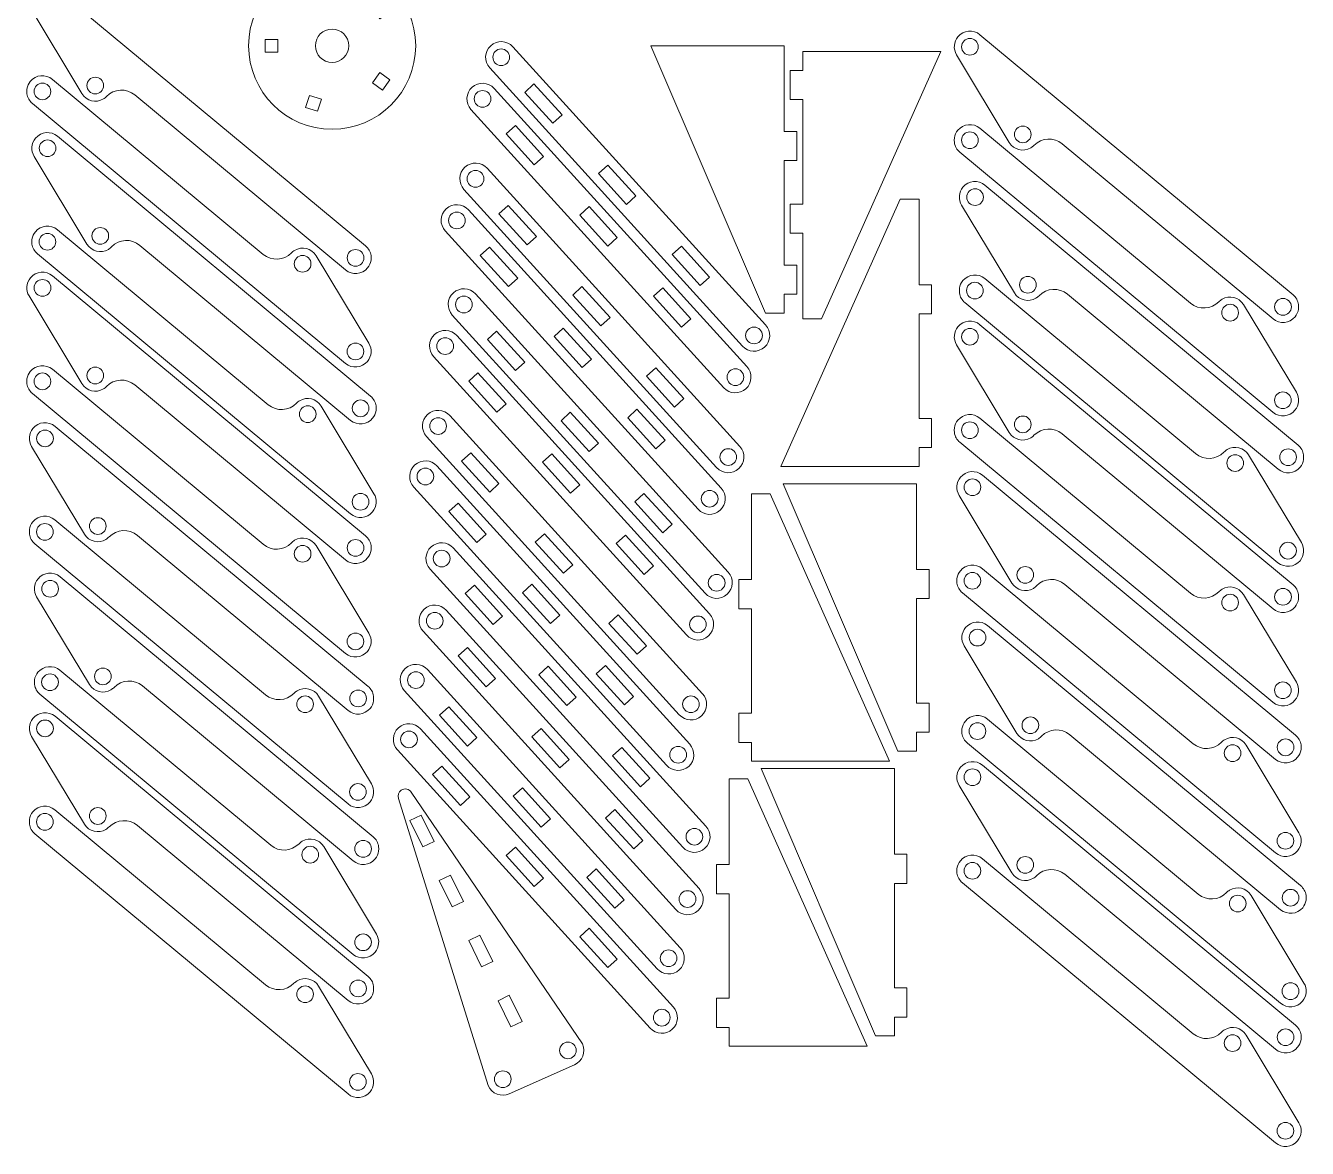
# Model space of a CAD drawing. Header units: millimetres. Extents: x 5 to 325, y 424 to 695.
# Drawn here: x 165.2 to 318.6, y 423.8 to 558.1 of the extents above; entities that cross this region are included whole.
import ezdxf

# ---------------------------------------------------------------- set-up
doc = ezdxf.new("R2010")
doc.units = ezdxf.units.MM
doc.header["$MEASUREMENT"] = 0
doc.layers.get('0').update_dxf_attribs({"lineweight": 0})

# ---------------------------------------------------------------- blocks, each defined once
blk = doc.blocks.new('Block_223')
at = {"color": 18, "lineweight": 9, "true_color": 0x000000}
for centre in [(167.18, 561.47), (173.5, 550.98), (204.65, 530.35)]:
    blk.add_circle(centre, 1, dxfattribs=at)
blk.add_open_spline([(178.23, 549.85), (178.23, 549.85), (203.46, 528.9), (203.46, 528.9), (204.25, 528.24), (205.43, 528.35), (206.1, 529.15), (206.31, 529.41), (206.46, 529.73), (206.51, 530.06), (206.51, 530.06), (206.52, 530.34), (206.52, 530.34), (206.52, 530.34), (206.51, 530.62), (206.51, 530.62), (206.44, 531.08), (206.21, 531.49), (205.85, 531.79), (205.85, 531.79), (168.38, 562.91), (168.38, 562.91), (167.58, 563.58), (166.4, 563.47), (165.74, 562.67), (165.23, 562.06), (165.16, 561.19), (165.57, 560.51), (165.57, 560.51), (171.89, 550.01), (171.89, 550.01), (172.43, 549.13), (173.58, 548.84), (174.47, 549.38), (174.6, 549.46), (174.73, 549.56), (174.84, 549.67), (175.75, 550.61), (177.23, 550.69), (178.23, 549.85)], degree=3, knots=[0, 0, 0, 0, 1, 1, 1, 2, 2, 2, 3, 3, 3, 4, 4, 4, 5, 5, 5, 6, 6, 6, 7, 7, 7, 8, 8, 8, 9, 9, 9, 10, 10, 10, 11, 11, 11, 12, 12, 12, 13, 13, 13, 13], dxfattribs=at)
blk = doc.blocks.new('Block_224')
at = {"color": 18, "lineweight": 9, "true_color": 0x000000}
for centre in [(167.17, 550.28), (198.32, 529.64), (204.64, 519.15)]:
    blk.add_circle(centre, 1, dxfattribs=at)
blk.add_open_spline([(193.59, 530.77), (193.59, 530.77), (168.36, 551.72), (168.36, 551.72), (167.57, 552.38), (166.39, 552.28), (165.72, 551.48), (165.51, 551.22), (165.36, 550.9), (165.31, 550.56), (165.31, 550.56), (165.3, 550.28), (165.3, 550.28), (165.3, 550.28), (165.31, 550), (165.31, 550), (165.38, 549.55), (165.61, 549.13), (165.97, 548.84), (165.97, 548.84), (203.44, 517.71), (203.44, 517.71), (204.24, 517.05), (205.42, 517.16), (206.08, 517.96), (206.59, 518.57), (206.66, 519.44), (206.25, 520.12), (206.25, 520.12), (199.93, 530.61), (199.93, 530.61), (199.39, 531.5), (198.24, 531.78), (197.35, 531.25), (197.22, 531.17), (197.09, 531.07), (196.98, 530.95), (196.07, 530.02), (194.59, 529.94), (193.59, 530.77)], degree=3, knots=[0, 0, 0, 0, 1, 1, 1, 2, 2, 2, 3, 3, 3, 4, 4, 4, 5, 5, 5, 6, 6, 6, 7, 7, 7, 8, 8, 8, 9, 9, 9, 10, 10, 10, 11, 11, 11, 12, 12, 12, 13, 13, 13, 13], dxfattribs=at)
blk = doc.blocks.new('Block_225')
at = {"color": 18, "lineweight": 9, "true_color": 0x000000}
for centre in [(167.79, 543.47), (174.1, 532.98), (205.26, 512.34)]:
    blk.add_circle(centre, 1, dxfattribs=at)
blk.add_open_spline([(178.84, 531.85), (178.84, 531.85), (204.06, 510.9), (204.06, 510.9), (204.86, 510.24), (206.04, 510.35), (206.7, 511.15), (206.92, 511.41), (207.06, 511.72), (207.11, 512.06), (207.11, 512.06), (207.12, 512.34), (207.12, 512.34), (207.12, 512.34), (207.11, 512.62), (207.11, 512.62), (207.05, 513.08), (206.81, 513.49), (206.46, 513.79), (206.46, 513.79), (168.98, 544.91), (168.98, 544.91), (168.19, 545.57), (167.01, 545.47), (166.34, 544.67), (165.83, 544.06), (165.77, 543.19), (166.18, 542.5), (166.18, 542.5), (172.5, 532.01), (172.5, 532.01), (173.03, 531.13), (174.19, 530.84), (175.07, 531.37), (175.21, 531.46), (175.34, 531.56), (175.45, 531.67), (176.36, 532.61), (177.83, 532.69), (178.84, 531.85)], degree=3, knots=[0, 0, 0, 0, 1, 1, 1, 2, 2, 2, 3, 3, 3, 4, 4, 4, 5, 5, 5, 6, 6, 6, 7, 7, 7, 8, 8, 8, 9, 9, 9, 10, 10, 10, 11, 11, 11, 12, 12, 12, 13, 13, 13, 13], dxfattribs=at)
blk = doc.blocks.new('Block_226')
at = {"color": 18, "lineweight": 9, "true_color": 0x000000}
for centre in [(167.77, 532.28), (198.93, 511.64), (205.25, 501.15)]:
    blk.add_circle(centre, 1, dxfattribs=at)
blk.add_open_spline([(194.19, 512.77), (194.19, 512.77), (168.97, 533.72), (168.97, 533.72), (168.17, 534.38), (166.99, 534.27), (166.33, 533.48), (166.11, 533.22), (165.97, 532.9), (165.92, 532.56), (165.92, 532.56), (165.91, 532.28), (165.91, 532.28), (165.91, 532.28), (165.92, 532), (165.92, 532), (165.99, 531.55), (166.22, 531.13), (166.58, 530.84), (166.58, 530.84), (204.05, 499.71), (204.05, 499.71), (204.85, 499.05), (206.03, 499.16), (206.69, 499.95), (207.2, 500.57), (207.26, 501.44), (206.85, 502.12), (206.85, 502.12), (200.53, 512.61), (200.53, 512.61), (200, 513.5), (198.85, 513.78), (197.96, 513.25), (197.82, 513.17), (197.7, 513.07), (197.58, 512.95), (196.67, 512.01), (195.2, 511.94), (194.19, 512.77)], degree=3, knots=[0, 0, 0, 0, 1, 1, 1, 2, 2, 2, 3, 3, 3, 4, 4, 4, 5, 5, 5, 6, 6, 6, 7, 7, 7, 8, 8, 8, 9, 9, 9, 10, 10, 10, 11, 11, 11, 12, 12, 12, 13, 13, 13, 13], dxfattribs=at)
blk = doc.blocks.new('Block_227')
at = {"color": 18, "lineweight": 9, "true_color": 0x000000}
for centre in [(167.18, 526.76), (173.5, 516.27), (204.65, 495.63)]:
    blk.add_circle(centre, 1, dxfattribs=at)
blk.add_open_spline([(178.23, 515.14), (178.23, 515.14), (203.46, 494.19), (203.46, 494.19), (204.25, 493.53), (205.43, 493.64), (206.1, 494.43), (206.31, 494.69), (206.46, 495.01), (206.51, 495.35), (206.51, 495.35), (206.52, 495.63), (206.52, 495.63), (206.52, 495.63), (206.51, 495.91), (206.51, 495.91), (206.44, 496.36), (206.21, 496.78), (205.85, 497.07), (205.85, 497.07), (168.38, 528.2), (168.38, 528.2), (167.58, 528.86), (166.4, 528.75), (165.74, 527.96), (165.23, 527.34), (165.16, 526.47), (165.57, 525.79), (165.57, 525.79), (171.89, 515.3), (171.89, 515.3), (172.43, 514.41), (173.58, 514.13), (174.47, 514.66), (174.6, 514.74), (174.73, 514.84), (174.84, 514.96), (175.75, 515.9), (177.23, 515.97), (178.23, 515.14)], degree=3, knots=[0, 0, 0, 0, 1, 1, 1, 2, 2, 2, 3, 3, 3, 4, 4, 4, 5, 5, 5, 6, 6, 6, 7, 7, 7, 8, 8, 8, 9, 9, 9, 10, 10, 10, 11, 11, 11, 12, 12, 12, 13, 13, 13, 13], dxfattribs=at)
blk = doc.blocks.new('Block_228')
at = {"color": 18, "lineweight": 9, "true_color": 0x000000}
for centre in [(167.17, 515.57), (198.32, 494.93), (204.64, 484.44)]:
    blk.add_circle(centre, 1, dxfattribs=at)
blk.add_open_spline([(193.59, 496.06), (193.59, 496.06), (168.36, 517.01), (168.36, 517.01), (167.57, 517.67), (166.39, 517.56), (165.72, 516.76), (165.51, 516.5), (165.36, 516.19), (165.31, 515.85), (165.31, 515.85), (165.3, 515.57), (165.3, 515.57), (165.3, 515.57), (165.31, 515.29), (165.31, 515.29), (165.38, 514.83), (165.61, 514.42), (165.97, 514.12), (165.97, 514.12), (203.44, 483), (203.44, 483), (204.24, 482.34), (205.42, 482.44), (206.08, 483.24), (206.59, 483.85), (206.66, 484.72), (206.25, 485.41), (206.25, 485.41), (199.93, 495.9), (199.93, 495.9), (199.39, 496.78), (198.24, 497.07), (197.35, 496.54), (197.22, 496.45), (197.09, 496.35), (196.98, 496.24), (196.07, 495.3), (194.59, 495.22), (193.59, 496.06)], degree=3, knots=[0, 0, 0, 0, 1, 1, 1, 2, 2, 2, 3, 3, 3, 4, 4, 4, 5, 5, 5, 6, 6, 6, 7, 7, 7, 8, 8, 8, 9, 9, 9, 10, 10, 10, 11, 11, 11, 12, 12, 12, 13, 13, 13, 13], dxfattribs=at)
blk = doc.blocks.new('Block_229')
at = {"color": 18, "lineweight": 9, "true_color": 0x000000}
for centre in [(167.48, 508.74), (173.8, 498.25), (204.96, 477.61)]:
    blk.add_circle(centre, 1, dxfattribs=at)
blk.add_open_spline([(178.54, 497.12), (178.54, 497.12), (203.76, 476.17), (203.76, 476.17), (204.55, 475.51), (205.74, 475.62), (206.4, 476.42), (206.62, 476.68), (206.76, 476.99), (206.81, 477.33), (206.81, 477.33), (206.82, 477.61), (206.82, 477.61), (206.82, 477.61), (206.81, 477.89), (206.81, 477.89), (206.74, 478.35), (206.51, 478.76), (206.15, 479.06), (206.15, 479.06), (168.68, 510.18), (168.68, 510.18), (167.88, 510.85), (166.7, 510.74), (166.04, 509.94), (165.53, 509.33), (165.47, 508.46), (165.88, 507.77), (165.88, 507.77), (172.2, 497.28), (172.2, 497.28), (172.73, 496.4), (173.88, 496.11), (174.77, 496.64), (174.91, 496.73), (175.03, 496.83), (175.15, 496.94), (176.06, 497.88), (177.53, 497.96), (178.54, 497.12)], degree=3, knots=[0, 0, 0, 0, 1, 1, 1, 2, 2, 2, 3, 3, 3, 4, 4, 4, 5, 5, 5, 6, 6, 6, 7, 7, 7, 8, 8, 8, 9, 9, 9, 10, 10, 10, 11, 11, 11, 12, 12, 12, 13, 13, 13, 13], dxfattribs=at)
blk = doc.blocks.new('Block_230')
at = {"color": 18, "lineweight": 9, "true_color": 0x000000}
for centre in [(167.47, 497.55), (198.62, 476.91), (204.94, 466.42)]:
    blk.add_circle(centre, 1, dxfattribs=at)
blk.add_open_spline([(193.89, 478.04), (193.89, 478.04), (168.67, 498.99), (168.67, 498.99), (167.87, 499.65), (166.69, 499.54), (166.03, 498.75), (165.81, 498.49), (165.67, 498.17), (165.62, 497.83), (165.62, 497.83), (165.61, 497.55), (165.61, 497.55), (165.61, 497.55), (165.62, 497.27), (165.62, 497.27), (165.68, 496.82), (165.92, 496.4), (166.27, 496.11), (166.27, 496.11), (203.75, 464.98), (203.75, 464.98), (204.54, 464.32), (205.72, 464.43), (206.39, 465.22), (206.9, 465.84), (206.96, 466.71), (206.55, 467.39), (206.55, 467.39), (200.23, 477.88), (200.23, 477.88), (199.7, 478.77), (198.54, 479.05), (197.66, 478.52), (197.52, 478.44), (197.39, 478.34), (197.28, 478.22), (196.37, 477.29), (194.89, 477.21), (193.89, 478.04)], degree=3, knots=[0, 0, 0, 0, 1, 1, 1, 2, 2, 2, 3, 3, 3, 4, 4, 4, 5, 5, 5, 6, 6, 6, 7, 7, 7, 8, 8, 8, 9, 9, 9, 10, 10, 10, 11, 11, 11, 12, 12, 12, 13, 13, 13, 13], dxfattribs=at)
blk = doc.blocks.new('Block_231')
at = {"color": 18, "lineweight": 9, "true_color": 0x000000}
for centre in [(168.09, 490.74), (174.41, 480.25), (205.56, 459.61)]:
    blk.add_circle(centre, 1, dxfattribs=at)
blk.add_open_spline([(179.14, 479.12), (179.14, 479.12), (204.36, 458.17), (204.36, 458.17), (205.16, 457.51), (206.34, 457.62), (207.01, 458.41), (207.22, 458.68), (207.37, 458.99), (207.42, 459.33), (207.42, 459.33), (207.43, 459.61), (207.43, 459.61), (207.43, 459.61), (207.42, 459.89), (207.42, 459.89), (207.35, 460.35), (207.12, 460.76), (206.76, 461.05), (206.76, 461.05), (169.29, 492.18), (169.29, 492.18), (168.49, 492.84), (167.31, 492.73), (166.65, 491.94), (166.14, 491.32), (166.07, 490.46), (166.48, 489.77), (166.48, 489.77), (172.8, 479.28), (172.8, 479.28), (173.34, 478.39), (174.49, 478.11), (175.38, 478.64), (175.51, 478.73), (175.64, 478.83), (175.75, 478.94), (176.66, 479.88), (178.14, 479.96), (179.14, 479.12)], degree=3, knots=[0, 0, 0, 0, 1, 1, 1, 2, 2, 2, 3, 3, 3, 4, 4, 4, 5, 5, 5, 6, 6, 6, 7, 7, 7, 8, 8, 8, 9, 9, 9, 10, 10, 10, 11, 11, 11, 12, 12, 12, 13, 13, 13, 13], dxfattribs=at)
blk = doc.blocks.new('Block_232')
at = {"color": 18, "lineweight": 9, "true_color": 0x000000}
for centre in [(168.08, 479.55), (199.23, 458.91), (205.55, 448.42)]:
    blk.add_circle(centre, 1, dxfattribs=at)
blk.add_open_spline([(194.5, 460.04), (194.5, 460.04), (169.27, 480.99), (169.27, 480.99), (168.48, 481.65), (167.3, 481.54), (166.63, 480.75), (166.42, 480.48), (166.27, 480.17), (166.22, 479.83), (166.22, 479.83), (166.21, 479.55), (166.21, 479.55), (166.21, 479.55), (166.22, 479.27), (166.22, 479.27), (166.29, 478.82), (166.52, 478.4), (166.88, 478.11), (166.88, 478.11), (204.35, 446.98), (204.35, 446.98), (205.15, 446.32), (206.33, 446.43), (206.99, 447.22), (207.5, 447.84), (207.57, 448.7), (207.16, 449.39), (207.16, 449.39), (200.84, 459.88), (200.84, 459.88), (200.3, 460.77), (199.15, 461.05), (198.26, 460.52), (198.13, 460.43), (198, 460.33), (197.89, 460.22), (196.98, 459.28), (195.5, 459.21), (194.5, 460.04)], degree=3, knots=[0, 0, 0, 0, 1, 1, 1, 2, 2, 2, 3, 3, 3, 4, 4, 4, 5, 5, 5, 6, 6, 6, 7, 7, 7, 8, 8, 8, 9, 9, 9, 10, 10, 10, 11, 11, 11, 12, 12, 12, 13, 13, 13, 13], dxfattribs=at)
blk = doc.blocks.new('Block_233')
at = {"color": 18, "lineweight": 9, "true_color": 0x000000}
for centre in [(167.48, 474.03), (173.8, 463.54), (204.96, 442.9)]:
    blk.add_circle(centre, 1, dxfattribs=at)
blk.add_open_spline([(178.54, 462.41), (178.54, 462.41), (203.76, 441.46), (203.76, 441.46), (204.55, 440.8), (205.74, 440.91), (206.4, 441.7), (206.62, 441.96), (206.76, 442.28), (206.81, 442.62), (206.81, 442.62), (206.82, 442.9), (206.82, 442.9), (206.82, 442.9), (206.81, 443.18), (206.81, 443.18), (206.74, 443.63), (206.51, 444.05), (206.15, 444.34), (206.15, 444.34), (168.68, 475.47), (168.68, 475.47), (167.88, 476.13), (166.7, 476.02), (166.04, 475.23), (165.53, 474.61), (165.47, 473.74), (165.88, 473.06), (165.88, 473.06), (172.2, 462.57), (172.2, 462.57), (172.73, 461.68), (173.88, 461.4), (174.77, 461.93), (174.91, 462.01), (175.03, 462.11), (175.15, 462.23), (176.06, 463.16), (177.53, 463.24), (178.54, 462.41)], degree=3, knots=[0, 0, 0, 0, 1, 1, 1, 2, 2, 2, 3, 3, 3, 4, 4, 4, 5, 5, 5, 6, 6, 6, 7, 7, 7, 8, 8, 8, 9, 9, 9, 10, 10, 10, 11, 11, 11, 12, 12, 12, 13, 13, 13, 13], dxfattribs=at)
blk = doc.blocks.new('Block_234')
at = {"color": 18, "lineweight": 9, "true_color": 0x000000}
for centre in [(167.47, 462.84), (198.62, 442.2), (204.94, 431.71)]:
    blk.add_circle(centre, 1, dxfattribs=at)
blk.add_open_spline([(193.89, 443.33), (193.89, 443.33), (168.67, 464.28), (168.67, 464.28), (167.87, 464.94), (166.69, 464.83), (166.03, 464.03), (165.81, 463.77), (165.67, 463.46), (165.62, 463.12), (165.62, 463.12), (165.61, 462.84), (165.61, 462.84), (165.61, 462.84), (165.62, 462.56), (165.62, 462.56), (165.68, 462.1), (165.92, 461.69), (166.27, 461.39), (166.27, 461.39), (203.75, 430.27), (203.75, 430.27), (204.54, 429.6), (205.72, 429.71), (206.39, 430.51), (206.9, 431.12), (206.96, 431.99), (206.55, 432.68), (206.55, 432.68), (200.23, 443.17), (200.23, 443.17), (199.7, 444.05), (198.54, 444.34), (197.66, 443.81), (197.52, 443.72), (197.39, 443.62), (197.28, 443.51), (196.37, 442.57), (194.89, 442.49), (193.89, 443.33)], degree=3, knots=[0, 0, 0, 0, 1, 1, 1, 2, 2, 2, 3, 3, 3, 4, 4, 4, 5, 5, 5, 6, 6, 6, 7, 7, 7, 8, 8, 8, 9, 9, 9, 10, 10, 10, 11, 11, 11, 12, 12, 12, 13, 13, 13, 13], dxfattribs=at)
blk = doc.blocks.new('Block_238')
at = {"color": 18, "lineweight": 9, "true_color": 0x000000}
for points in [[(215.8, 476.62), (214.69, 475.61), (218.05, 471.91), (219.16, 472.92)], [(224.62, 466.91), (223.51, 465.9), (226.87, 462.2), (227.98, 463.21)], [(235.69, 452.49), (236.8, 453.5), (233.44, 457.2), (232.33, 456.19)]]:
    blk.add_lwpolyline(points, close=True, dxfattribs=at)
for centre in [(211.88, 479.81), (242.13, 446.51)]:
    blk.add_circle(centre, 1, dxfattribs=at)
blk.add_open_spline([(213.26, 481.07), (213.26, 481.07), (243.52, 447.77), (243.52, 447.77), (244.22, 447), (244.16, 445.81), (243.4, 445.12), (242.63, 444.42), (241.44, 444.48), (240.75, 445.24), (240.75, 445.24), (210.49, 478.55), (210.49, 478.55), (209.79, 479.32), (209.85, 480.5), (210.61, 481.2), (211.38, 481.9), (212.57, 481.84), (213.26, 481.07)], degree=3, knots=[0, 0, 0, 0, 1, 1, 1, 2, 2, 2, 3, 3, 3, 4, 4, 4, 5, 5, 5, 6, 6, 6, 6], dxfattribs=at)
blk = doc.blocks.new('Block_239')
at = {"color": 18, "lineweight": 9, "true_color": 0x000000}
for points in [[(214.97, 469.52), (213.86, 468.51), (217.22, 464.81), (218.33, 465.82)], [(223.79, 459.81), (222.68, 458.8), (226.04, 455.1), (227.15, 456.11)], [(234.87, 445.39), (235.98, 446.4), (232.61, 450.1), (231.5, 449.09)]]:
    blk.add_lwpolyline(points, close=True, dxfattribs=at)
for centre in [(211.05, 472.71), (241.31, 439.4)]:
    blk.add_circle(centre, 1, dxfattribs=at)
blk.add_open_spline([(212.44, 473.97), (212.44, 473.97), (242.7, 440.66), (242.7, 440.66), (243.39, 439.9), (243.34, 438.71), (242.57, 438.01), (241.8, 437.32), (240.62, 437.38), (239.92, 438.14), (239.92, 438.14), (209.66, 471.45), (209.66, 471.45), (208.97, 472.22), (209.02, 473.4), (209.79, 474.1), (210.56, 474.79), (211.74, 474.74), (212.44, 473.97)], degree=3, knots=[0, 0, 0, 0, 1, 1, 1, 2, 2, 2, 3, 3, 3, 4, 4, 4, 5, 5, 5, 6, 6, 6, 6], dxfattribs=at)
blk = doc.blocks.new('Block_240')
at = {"color": 18, "lineweight": 9, "true_color": 0x000000}
for points in [[(211.16, 462.99), (212.51, 463.65), (214.05, 460.5), (212.7, 459.84)], [(216.22, 452.66), (214.68, 455.8), (216.03, 456.46), (217.57, 453.32)], [(218.2, 448.62), (219.55, 449.27), (221.08, 446.13), (219.74, 445.47)], [(223.25, 438.29), (221.72, 441.43), (223.06, 442.09), (224.6, 438.95)]]:
    blk.add_lwpolyline(points, close=True, dxfattribs=at)
for centre in [(230.08, 435.48), (222.28, 432.03)]:
    blk.add_circle(centre, 1, dxfattribs=at)
blk.add_open_spline([(220.54, 431.26), (220.96, 430.3), (222.09, 429.86), (223.05, 430.29), (223.05, 430.29), (230.85, 433.75), (230.85, 433.75), (231.81, 434.17), (232.24, 435.29), (231.82, 436.25), (231.82, 436.25), (211.33, 466.39), (211.33, 466.39), (211.06, 466.79), (210.52, 466.89), (210.12, 466.62), (209.8, 466.4), (209.66, 466), (209.78, 465.63), (209.78, 465.63), (220.54, 431.26), (220.54, 431.26)], degree=3, knots=[0, 0, 0, 0, 1, 1, 1, 2, 2, 2, 3, 3, 3, 4, 4, 4, 5, 5, 5, 6, 6, 6, 7, 7, 7, 7], dxfattribs=at)
blk = doc.blocks.new('Block_303')
at = {"color": 18, "lineweight": 9, "true_color": 0x000000}
for points in [[(218.88, 491.17), (217.77, 490.16), (221.13, 486.46), (222.24, 487.47)], [(227.7, 481.46), (226.59, 480.45), (229.95, 476.75), (231.06, 477.76)], [(238.77, 467.04), (239.88, 468.05), (236.52, 471.75), (235.41, 470.74)]]:
    blk.add_lwpolyline(points, close=True, dxfattribs=at)
for centre in [(214.96, 494.36), (245.21, 461.06)]:
    blk.add_circle(centre, 1, dxfattribs=at)
blk.add_open_spline([(216.34, 495.62), (216.34, 495.62), (246.6, 462.32), (246.6, 462.32), (247.3, 461.55), (247.24, 460.36), (246.48, 459.67), (245.71, 458.97), (244.52, 459.03), (243.83, 459.79), (243.83, 459.79), (213.57, 493.1), (213.57, 493.1), (212.87, 493.87), (212.93, 495.05), (213.69, 495.75), (214.46, 496.45), (215.65, 496.39), (216.34, 495.62)], degree=3, knots=[0, 0, 0, 0, 1, 1, 1, 2, 2, 2, 3, 3, 3, 4, 4, 4, 5, 5, 5, 6, 6, 6, 6], dxfattribs=at)
blk = doc.blocks.new('Block_304')
at = {"color": 18, "lineweight": 9, "true_color": 0x000000}
for points in [[(218.05, 483.71), (216.94, 482.71), (220.3, 479.01), (221.41, 480.01)], [(226.87, 474.01), (225.76, 473), (229.12, 469.3), (230.23, 470.3)], [(237.95, 459.59), (239.06, 460.59), (235.69, 464.3), (234.58, 463.29)]]:
    blk.add_lwpolyline(points, close=True, dxfattribs=at)
for centre in [(214.13, 486.91), (244.39, 453.6)]:
    blk.add_circle(centre, 1, dxfattribs=at)
blk.add_open_spline([(215.52, 488.17), (215.52, 488.17), (245.78, 454.86), (245.78, 454.86), (246.47, 454.09), (246.42, 452.91), (245.65, 452.21), (244.88, 451.52), (243.7, 451.57), (243, 452.34), (243, 452.34), (212.74, 485.65), (212.74, 485.65), (212.05, 486.41), (212.1, 487.6), (212.87, 488.3), (213.64, 488.99), (214.82, 488.93), (215.52, 488.17)], degree=3, knots=[0, 0, 0, 0, 1, 1, 1, 2, 2, 2, 3, 3, 3, 4, 4, 4, 5, 5, 5, 6, 6, 6, 6], dxfattribs=at)
blk = doc.blocks.new('Block_306')
at = {"color": 18, "lineweight": 9, "true_color": 0x000000}
for points in [[(218.46, 507.03), (217.35, 506.02), (220.71, 502.32), (221.82, 503.33)], [(227.28, 497.32), (226.17, 496.31), (229.54, 492.61), (230.65, 493.62)], [(238.36, 482.9), (239.47, 483.91), (236.1, 487.61), (234.99, 486.6)]]:
    blk.add_lwpolyline(points, close=True, dxfattribs=at)
for centre in [(214.54, 510.22), (244.8, 476.91)]:
    blk.add_circle(centre, 1, dxfattribs=at)
blk.add_open_spline([(215.93, 511.48), (215.93, 511.48), (246.19, 478.18), (246.19, 478.18), (246.88, 477.41), (246.83, 476.22), (246.06, 475.53), (245.29, 474.83), (244.11, 474.89), (243.41, 475.65), (243.41, 475.65), (213.15, 508.96), (213.15, 508.96), (212.46, 509.73), (212.51, 510.91), (213.28, 511.61), (214.05, 512.31), (215.23, 512.25), (215.93, 511.48)], degree=3, knots=[0, 0, 0, 0, 1, 1, 1, 2, 2, 2, 3, 3, 3, 4, 4, 4, 5, 5, 5, 6, 6, 6, 6], dxfattribs=at)
blk = doc.blocks.new('Block_307')
at = {"color": 18, "lineweight": 9, "true_color": 0x000000}
for points in [[(216.93, 500.98), (215.82, 499.98), (219.18, 496.28), (220.29, 497.28)], [(225.75, 491.28), (224.64, 490.27), (228, 486.57), (229.11, 487.57)], [(236.83, 476.86), (237.94, 477.86), (234.57, 481.57), (233.46, 480.56)]]:
    blk.add_lwpolyline(points, close=True, dxfattribs=at)
for centre in [(213.01, 504.18), (243.27, 470.87)]:
    blk.add_circle(centre, 1, dxfattribs=at)
blk.add_open_spline([(214.4, 505.44), (214.4, 505.44), (244.66, 472.13), (244.66, 472.13), (245.35, 471.36), (245.3, 470.18), (244.53, 469.48), (243.76, 468.79), (242.58, 468.84), (241.88, 469.61), (241.88, 469.61), (211.62, 502.92), (211.62, 502.92), (210.93, 503.68), (210.98, 504.87), (211.75, 505.57), (212.52, 506.26), (213.7, 506.2), (214.4, 505.44)], degree=3, knots=[0, 0, 0, 0, 1, 1, 1, 2, 2, 2, 3, 3, 3, 4, 4, 4, 5, 5, 5, 6, 6, 6, 6], dxfattribs=at)
blk = doc.blocks.new('Block_308')
at = {"color": 18, "lineweight": 9, "true_color": 0x000000}
for points in [[(221.54, 521.58), (220.43, 520.57), (223.79, 516.87), (224.9, 517.88)], [(230.36, 511.87), (229.25, 510.86), (232.62, 507.16), (233.73, 508.17)], [(241.44, 497.45), (242.55, 498.46), (239.18, 502.16), (238.07, 501.15)]]:
    blk.add_lwpolyline(points, close=True, dxfattribs=at)
for centre in [(217.62, 524.77), (247.88, 491.46)]:
    blk.add_circle(centre, 1, dxfattribs=at)
blk.add_open_spline([(219.01, 526.03), (219.01, 526.03), (249.27, 492.73), (249.27, 492.73), (249.96, 491.96), (249.91, 490.77), (249.14, 490.08), (248.37, 489.38), (247.19, 489.44), (246.49, 490.2), (246.49, 490.2), (216.23, 523.51), (216.23, 523.51), (215.54, 524.28), (215.59, 525.46), (216.36, 526.16), (217.13, 526.86), (218.31, 526.8), (219.01, 526.03)], degree=3, knots=[0, 0, 0, 0, 1, 1, 1, 2, 2, 2, 3, 3, 3, 4, 4, 4, 5, 5, 5, 6, 6, 6, 6], dxfattribs=at)
blk = doc.blocks.new('Block_309')
at = {"color": 18, "lineweight": 9, "true_color": 0x000000}
for points in [[(219.31, 516.59), (218.2, 515.58), (221.56, 511.88), (222.67, 512.89)], [(228.13, 506.88), (227.02, 505.88), (230.38, 502.17), (231.49, 503.18)], [(239.2, 492.46), (240.31, 493.47), (236.95, 497.17), (235.84, 496.17)]]:
    blk.add_lwpolyline(points, close=True, dxfattribs=at)
for centre in [(215.38, 519.79), (245.64, 486.48)]:
    blk.add_circle(centre, 1, dxfattribs=at)
blk.add_open_spline([(216.77, 521.05), (216.77, 521.05), (247.03, 487.74), (247.03, 487.74), (247.73, 486.97), (247.67, 485.79), (246.9, 485.09), (246.14, 484.39), (244.95, 484.45), (244.26, 485.22), (244.26, 485.22), (214, 518.53), (214, 518.53), (213.3, 519.29), (213.36, 520.48), (214.12, 521.17), (214.89, 521.87), (216.08, 521.81), (216.77, 521.05)], degree=3, knots=[0, 0, 0, 0, 1, 1, 1, 2, 2, 2, 3, 3, 3, 4, 4, 4, 5, 5, 5, 6, 6, 6, 6], dxfattribs=at)
blk = doc.blocks.new('Block_310')
at = {"color": 18, "lineweight": 9, "true_color": 0x000000}
for points in [[(222.93, 536.62), (221.82, 535.61), (225.19, 531.91), (226.3, 532.92)], [(231.76, 526.91), (230.65, 525.9), (234.01, 522.2), (235.12, 523.21)], [(242.83, 512.49), (243.94, 513.5), (240.58, 517.2), (239.47, 516.19)]]:
    blk.add_lwpolyline(points, close=True, dxfattribs=at)
for centre in [(219.01, 539.81), (249.27, 506.51)]:
    blk.add_circle(centre, 1, dxfattribs=at)
blk.add_open_spline([(220.4, 541.07), (220.4, 541.07), (250.66, 507.77), (250.66, 507.77), (251.36, 507), (251.3, 505.82), (250.53, 505.12), (249.77, 504.42), (248.58, 504.48), (247.88, 505.25), (247.88, 505.25), (217.63, 538.55), (217.63, 538.55), (216.93, 539.32), (216.99, 540.51), (217.75, 541.2), (218.52, 541.9), (219.7, 541.84), (220.4, 541.07)], degree=3, knots=[0, 0, 0, 0, 1, 1, 1, 2, 2, 2, 3, 3, 3, 4, 4, 4, 5, 5, 5, 6, 6, 6, 6], dxfattribs=at)
blk = doc.blocks.new('Block_311')
at = {"color": 18, "lineweight": 9, "true_color": 0x000000}
for points in [[(220.7, 531.64), (219.59, 530.63), (222.95, 526.93), (224.06, 527.93)], [(229.52, 521.93), (228.41, 520.92), (231.77, 517.22), (232.88, 518.22)], [(240.59, 507.51), (241.7, 508.52), (238.34, 512.22), (237.23, 511.21)]]:
    blk.add_lwpolyline(points, close=True, dxfattribs=at)
for centre in [(216.78, 534.83), (247.04, 501.52)]:
    blk.add_circle(centre, 1, dxfattribs=at)
blk.add_open_spline([(218.16, 536.09), (218.16, 536.09), (248.42, 502.78), (248.42, 502.78), (249.12, 502.01), (249.06, 500.83), (248.3, 500.13), (247.53, 499.44), (246.34, 499.49), (245.65, 500.26), (245.65, 500.26), (215.39, 533.57), (215.39, 533.57), (214.69, 534.33), (214.75, 535.52), (215.52, 536.22), (216.28, 536.91), (217.47, 536.86), (218.16, 536.09)], degree=3, knots=[0, 0, 0, 0, 1, 1, 1, 2, 2, 2, 3, 3, 3, 4, 4, 4, 5, 5, 5, 6, 6, 6, 6], dxfattribs=at)
blk = doc.blocks.new('Block_312')
at = {"color": 18, "lineweight": 9, "true_color": 0x000000}
for points in [[(226.01, 551.17), (224.9, 550.16), (228.27, 546.46), (229.38, 547.47)], [(234.84, 541.46), (233.73, 540.45), (237.09, 536.75), (238.2, 537.76)], [(245.91, 527.04), (247.02, 528.05), (243.66, 531.75), (242.55, 530.74)]]:
    blk.add_lwpolyline(points, close=True, dxfattribs=at)
for centre in [(222.09, 554.36), (252.35, 521.06)]:
    blk.add_circle(centre, 1, dxfattribs=at)
blk.add_open_spline([(223.48, 555.63), (223.48, 555.63), (253.74, 522.32), (253.74, 522.32), (254.44, 521.55), (254.38, 520.37), (253.61, 519.67), (252.85, 518.97), (251.66, 519.03), (250.96, 519.8), (250.96, 519.8), (220.71, 553.1), (220.71, 553.1), (220.01, 553.87), (220.07, 555.06), (220.83, 555.75), (221.6, 556.45), (222.78, 556.39), (223.48, 555.63)], degree=3, knots=[0, 0, 0, 0, 1, 1, 1, 2, 2, 2, 3, 3, 3, 4, 4, 4, 5, 5, 5, 6, 6, 6, 6], dxfattribs=at)
blk = doc.blocks.new('Block_313')
at = {"color": 18, "lineweight": 9, "true_color": 0x000000}
for points in [[(223.78, 546.19), (222.67, 545.18), (226.03, 541.48), (227.14, 542.48)], [(232.6, 536.48), (231.49, 535.47), (234.85, 531.77), (235.96, 532.78)], [(243.67, 522.06), (244.78, 523.07), (241.42, 526.77), (240.31, 525.76)]]:
    blk.add_lwpolyline(points, close=True, dxfattribs=at)
for centre in [(219.86, 549.38), (250.12, 516.07)]:
    blk.add_circle(centre, 1, dxfattribs=at)
blk.add_open_spline([(221.24, 550.64), (221.24, 550.64), (251.5, 517.33), (251.5, 517.33), (252.2, 516.57), (252.14, 515.38), (251.38, 514.68), (250.61, 513.99), (249.42, 514.04), (248.73, 514.81), (248.73, 514.81), (218.47, 548.12), (218.47, 548.12), (217.77, 548.88), (217.83, 550.07), (218.6, 550.77), (219.36, 551.46), (220.55, 551.41), (221.24, 550.64)], degree=3, knots=[0, 0, 0, 0, 1, 1, 1, 2, 2, 2, 3, 3, 3, 4, 4, 4, 5, 5, 5, 6, 6, 6, 6], dxfattribs=at)
blk = doc.blocks.new('Block_323')
at = {"color": 18, "lineweight": 9, "true_color": 0x000000}
for centre in [(278.2, 555.62), (284.52, 545.13), (315.67, 524.49)]:
    blk.add_circle(centre, 1, dxfattribs=at)
blk.add_open_spline([(289.25, 544), (289.25, 544), (314.48, 523.05), (314.48, 523.05), (315.27, 522.39), (316.45, 522.5), (317.12, 523.3), (317.33, 523.56), (317.48, 523.87), (317.53, 524.21), (317.53, 524.21), (317.54, 524.49), (317.54, 524.49), (317.54, 524.49), (317.53, 524.77), (317.53, 524.77), (317.46, 525.23), (317.23, 525.64), (316.87, 525.94), (316.87, 525.94), (279.4, 557.06), (279.4, 557.06), (278.6, 557.73), (277.42, 557.62), (276.76, 556.82), (276.25, 556.21), (276.18, 555.34), (276.59, 554.65), (276.59, 554.65), (282.91, 544.16), (282.91, 544.16), (283.45, 543.28), (284.6, 542.99), (285.49, 543.53), (285.62, 543.61), (285.75, 543.71), (285.86, 543.82), (286.77, 544.76), (288.25, 544.84), (289.25, 544)], degree=3, knots=[0, 0, 0, 0, 1, 1, 1, 2, 2, 2, 3, 3, 3, 4, 4, 4, 5, 5, 5, 6, 6, 6, 7, 7, 7, 8, 8, 8, 9, 9, 9, 10, 10, 10, 11, 11, 11, 12, 12, 12, 13, 13, 13, 13], dxfattribs=at)
blk = doc.blocks.new('Block_324')
at = {"color": 18, "lineweight": 9, "true_color": 0x000000}
for centre in [(278.19, 544.43), (309.34, 523.79), (315.66, 513.3)]:
    blk.add_circle(centre, 1, dxfattribs=at)
blk.add_open_spline([(304.61, 524.92), (304.61, 524.92), (279.38, 545.87), (279.38, 545.87), (278.59, 546.53), (277.41, 546.42), (276.74, 545.63), (276.53, 545.37), (276.38, 545.05), (276.33, 544.71), (276.33, 544.71), (276.32, 544.43), (276.32, 544.43), (276.32, 544.43), (276.33, 544.15), (276.33, 544.15), (276.4, 543.7), (276.63, 543.28), (276.99, 542.99), (276.99, 542.99), (314.46, 511.86), (314.46, 511.86), (315.26, 511.2), (316.44, 511.31), (317.1, 512.1), (317.61, 512.72), (317.68, 513.59), (317.27, 514.27), (317.27, 514.27), (310.95, 524.76), (310.95, 524.76), (310.41, 525.65), (309.26, 525.93), (308.37, 525.4), (308.24, 525.32), (308.11, 525.22), (308, 525.1), (307.09, 524.17), (305.61, 524.09), (304.61, 524.92)], degree=3, knots=[0, 0, 0, 0, 1, 1, 1, 2, 2, 2, 3, 3, 3, 4, 4, 4, 5, 5, 5, 6, 6, 6, 7, 7, 7, 8, 8, 8, 9, 9, 9, 10, 10, 10, 11, 11, 11, 12, 12, 12, 13, 13, 13, 13], dxfattribs=at)
blk = doc.blocks.new('Block_325')
at = {"color": 18, "lineweight": 9, "true_color": 0x000000}
for centre in [(278.81, 537.62), (285.13, 527.13), (316.28, 506.49)]:
    blk.add_circle(centre, 1, dxfattribs=at)
blk.add_open_spline([(289.86, 526), (289.86, 526), (315.08, 505.05), (315.08, 505.05), (315.88, 504.39), (317.06, 504.5), (317.72, 505.29), (317.94, 505.56), (318.08, 505.87), (318.13, 506.21), (318.13, 506.21), (318.14, 506.49), (318.14, 506.49), (318.14, 506.49), (318.13, 506.77), (318.13, 506.77), (318.07, 507.23), (317.83, 507.64), (317.48, 507.93), (317.48, 507.93), (280, 539.06), (280, 539.06), (279.21, 539.72), (278.03, 539.61), (277.36, 538.82), (276.85, 538.2), (276.79, 537.34), (277.2, 536.65), (277.2, 536.65), (283.52, 526.16), (283.52, 526.16), (284.05, 525.27), (285.21, 524.99), (286.09, 525.52), (286.23, 525.61), (286.36, 525.71), (286.47, 525.82), (287.38, 526.76), (288.86, 526.84), (289.86, 526)], degree=3, knots=[0, 0, 0, 0, 1, 1, 1, 2, 2, 2, 3, 3, 3, 4, 4, 4, 5, 5, 5, 6, 6, 6, 7, 7, 7, 8, 8, 8, 9, 9, 9, 10, 10, 10, 11, 11, 11, 12, 12, 12, 13, 13, 13, 13], dxfattribs=at)
blk = doc.blocks.new('Block_326')
at = {"color": 18, "lineweight": 9, "true_color": 0x000000}
for centre in [(278.79, 526.43), (309.95, 505.79), (316.27, 495.3)]:
    blk.add_circle(centre, 1, dxfattribs=at)
blk.add_open_spline([(305.21, 506.92), (305.21, 506.92), (279.99, 527.87), (279.99, 527.87), (279.19, 528.53), (278.01, 528.42), (277.35, 527.63), (277.13, 527.36), (276.99, 527.05), (276.94, 526.71), (276.94, 526.71), (276.93, 526.43), (276.93, 526.43), (276.93, 526.43), (276.94, 526.15), (276.94, 526.15), (277.01, 525.7), (277.24, 525.28), (277.6, 524.99), (277.6, 524.99), (315.07, 493.86), (315.07, 493.86), (315.87, 493.2), (317.05, 493.31), (317.71, 494.1), (318.22, 494.72), (318.28, 495.59), (317.87, 496.27), (317.87, 496.27), (311.55, 506.76), (311.55, 506.76), (311.02, 507.65), (309.87, 507.93), (308.98, 507.4), (308.84, 507.31), (308.72, 507.21), (308.6, 507.1), (307.69, 506.16), (306.22, 506.09), (305.21, 506.92)], degree=3, knots=[0, 0, 0, 0, 1, 1, 1, 2, 2, 2, 3, 3, 3, 4, 4, 4, 5, 5, 5, 6, 6, 6, 7, 7, 7, 8, 8, 8, 9, 9, 9, 10, 10, 10, 11, 11, 11, 12, 12, 12, 13, 13, 13, 13], dxfattribs=at)
blk = doc.blocks.new('Block_327')
at = {"color": 18, "lineweight": 9, "true_color": 0x000000}
for centre in [(278.2, 520.91), (284.52, 510.42), (315.67, 489.78)]:
    blk.add_circle(centre, 1, dxfattribs=at)
blk.add_open_spline([(289.25, 509.29), (289.25, 509.29), (314.48, 488.34), (314.48, 488.34), (315.27, 487.68), (316.45, 487.79), (317.12, 488.58), (317.33, 488.84), (317.48, 489.16), (317.53, 489.5), (317.53, 489.5), (317.54, 489.78), (317.54, 489.78), (317.54, 489.78), (317.53, 490.06), (317.53, 490.06), (317.46, 490.51), (317.23, 490.93), (316.87, 491.22), (316.87, 491.22), (279.4, 522.35), (279.4, 522.35), (278.6, 523.01), (277.42, 522.9), (276.76, 522.11), (276.25, 521.49), (276.18, 520.62), (276.59, 519.94), (276.59, 519.94), (282.91, 509.45), (282.91, 509.45), (283.45, 508.56), (284.6, 508.28), (285.49, 508.81), (285.62, 508.89), (285.75, 508.99), (285.86, 509.11), (286.77, 510.04), (288.25, 510.12), (289.25, 509.29)], degree=3, knots=[0, 0, 0, 0, 1, 1, 1, 2, 2, 2, 3, 3, 3, 4, 4, 4, 5, 5, 5, 6, 6, 6, 7, 7, 7, 8, 8, 8, 9, 9, 9, 10, 10, 10, 11, 11, 11, 12, 12, 12, 13, 13, 13, 13], dxfattribs=at)
blk = doc.blocks.new('Block_328')
at = {"color": 18, "lineweight": 9, "true_color": 0x000000}
for centre in [(278.19, 509.72), (309.34, 489.08), (315.66, 478.59)]:
    blk.add_circle(centre, 1, dxfattribs=at)
blk.add_open_spline([(304.61, 490.21), (304.61, 490.21), (279.38, 511.16), (279.38, 511.16), (278.59, 511.82), (277.41, 511.71), (276.74, 510.91), (276.53, 510.65), (276.38, 510.34), (276.33, 510), (276.33, 510), (276.32, 509.72), (276.32, 509.72), (276.32, 509.72), (276.33, 509.44), (276.33, 509.44), (276.4, 508.98), (276.63, 508.57), (276.99, 508.27), (276.99, 508.27), (314.46, 477.15), (314.46, 477.15), (315.26, 476.48), (316.44, 476.59), (317.1, 477.39), (317.61, 478), (317.68, 478.87), (317.27, 479.56), (317.27, 479.56), (310.95, 490.05), (310.95, 490.05), (310.41, 490.93), (309.26, 491.22), (308.37, 490.69), (308.24, 490.6), (308.11, 490.5), (308, 490.39), (307.09, 489.45), (305.61, 489.37), (304.61, 490.21)], degree=3, knots=[0, 0, 0, 0, 1, 1, 1, 2, 2, 2, 3, 3, 3, 4, 4, 4, 5, 5, 5, 6, 6, 6, 7, 7, 7, 8, 8, 8, 9, 9, 9, 10, 10, 10, 11, 11, 11, 12, 12, 12, 13, 13, 13, 13], dxfattribs=at)
blk = doc.blocks.new('Block_329')
at = {"color": 18, "lineweight": 9, "true_color": 0x000000}
for centre in [(278.5, 502.89), (284.82, 492.4), (315.98, 471.76)]:
    blk.add_circle(centre, 1, dxfattribs=at)
blk.add_open_spline([(289.56, 491.27), (289.56, 491.27), (314.78, 470.32), (314.78, 470.32), (315.58, 469.66), (316.76, 469.77), (317.42, 470.57), (317.64, 470.83), (317.78, 471.14), (317.83, 471.48), (317.83, 471.48), (317.84, 471.76), (317.84, 471.76), (317.84, 471.76), (317.83, 472.04), (317.83, 472.04), (317.76, 472.5), (317.53, 472.91), (317.17, 473.21), (317.17, 473.21), (279.7, 504.33), (279.7, 504.33), (278.9, 504.99), (277.72, 504.89), (277.06, 504.09), (276.55, 503.48), (276.49, 502.61), (276.9, 501.92), (276.9, 501.92), (283.22, 491.43), (283.22, 491.43), (283.75, 490.55), (284.9, 490.26), (285.79, 490.79), (285.93, 490.88), (286.05, 490.98), (286.17, 491.09), (287.08, 492.03), (288.55, 492.11), (289.56, 491.27)], degree=3, knots=[0, 0, 0, 0, 1, 1, 1, 2, 2, 2, 3, 3, 3, 4, 4, 4, 5, 5, 5, 6, 6, 6, 7, 7, 7, 8, 8, 8, 9, 9, 9, 10, 10, 10, 11, 11, 11, 12, 12, 12, 13, 13, 13, 13], dxfattribs=at)
blk = doc.blocks.new('Block_330')
at = {"color": 18, "lineweight": 9, "true_color": 0x000000}
for centre in [(278.49, 491.7), (309.64, 471.06), (315.96, 460.57)]:
    blk.add_circle(centre, 1, dxfattribs=at)
blk.add_open_spline([(304.91, 472.19), (304.91, 472.19), (279.69, 493.14), (279.69, 493.14), (278.89, 493.8), (277.71, 493.69), (277.05, 492.9), (276.83, 492.64), (276.69, 492.32), (276.64, 491.98), (276.64, 491.98), (276.63, 491.7), (276.63, 491.7), (276.63, 491.7), (276.64, 491.42), (276.64, 491.42), (276.7, 490.97), (276.94, 490.55), (277.29, 490.26), (277.29, 490.26), (314.77, 459.13), (314.77, 459.13), (315.56, 458.47), (316.74, 458.58), (317.41, 459.37), (317.92, 459.99), (317.98, 460.86), (317.57, 461.54), (317.57, 461.54), (311.25, 472.03), (311.25, 472.03), (310.72, 472.92), (309.56, 473.2), (308.68, 472.67), (308.54, 472.59), (308.41, 472.49), (308.3, 472.37), (307.39, 471.43), (305.92, 471.36), (304.91, 472.19)], degree=3, knots=[0, 0, 0, 0, 1, 1, 1, 2, 2, 2, 3, 3, 3, 4, 4, 4, 5, 5, 5, 6, 6, 6, 7, 7, 7, 8, 8, 8, 9, 9, 9, 10, 10, 10, 11, 11, 11, 12, 12, 12, 13, 13, 13, 13], dxfattribs=at)
blk = doc.blocks.new('Block_331')
at = {"color": 18, "lineweight": 9, "true_color": 0x000000}
for centre in [(279.11, 484.89), (285.43, 474.4), (316.58, 453.76)]:
    blk.add_circle(centre, 1, dxfattribs=at)
blk.add_open_spline([(290.16, 473.27), (290.16, 473.27), (315.39, 452.32), (315.39, 452.32), (316.18, 451.66), (317.36, 451.77), (318.03, 452.56), (318.24, 452.83), (318.39, 453.14), (318.44, 453.48), (318.44, 453.48), (318.45, 453.76), (318.45, 453.76), (318.45, 453.76), (318.44, 454.04), (318.44, 454.04), (318.37, 454.49), (318.14, 454.91), (317.78, 455.2), (317.78, 455.2), (280.31, 486.33), (280.31, 486.33), (279.51, 486.99), (278.33, 486.88), (277.67, 486.09), (277.16, 485.47), (277.09, 484.6), (277.5, 483.92), (277.5, 483.92), (283.82, 473.43), (283.82, 473.43), (284.36, 472.54), (285.51, 472.26), (286.4, 472.79), (286.53, 472.88), (286.66, 472.98), (286.77, 473.09), (287.68, 474.03), (289.16, 474.1), (290.16, 473.27)], degree=3, knots=[0, 0, 0, 0, 1, 1, 1, 2, 2, 2, 3, 3, 3, 4, 4, 4, 5, 5, 5, 6, 6, 6, 7, 7, 7, 8, 8, 8, 9, 9, 9, 10, 10, 10, 11, 11, 11, 12, 12, 12, 13, 13, 13, 13], dxfattribs=at)
blk = doc.blocks.new('Block_332')
at = {"color": 18, "lineweight": 9, "true_color": 0x000000}
for centre in [(279.1, 473.7), (310.25, 453.06), (316.57, 442.57)]:
    blk.add_circle(centre, 1, dxfattribs=at)
blk.add_open_spline([(305.52, 454.19), (305.52, 454.19), (280.29, 475.14), (280.29, 475.14), (279.5, 475.8), (278.32, 475.69), (277.65, 474.9), (277.44, 474.63), (277.29, 474.32), (277.24, 473.98), (277.24, 473.98), (277.23, 473.7), (277.23, 473.7), (277.23, 473.7), (277.24, 473.42), (277.24, 473.42), (277.31, 472.96), (277.54, 472.55), (277.9, 472.25), (277.9, 472.25), (315.37, 441.13), (315.37, 441.13), (316.17, 440.47), (317.35, 440.58), (318.01, 441.37), (318.52, 441.99), (318.59, 442.85), (318.18, 443.54), (318.18, 443.54), (311.86, 454.03), (311.86, 454.03), (311.32, 454.92), (310.17, 455.2), (309.28, 454.67), (309.15, 454.58), (309.02, 454.48), (308.91, 454.37), (308, 453.43), (306.52, 453.35), (305.52, 454.19)], degree=3, knots=[0, 0, 0, 0, 1, 1, 1, 2, 2, 2, 3, 3, 3, 4, 4, 4, 5, 5, 5, 6, 6, 6, 7, 7, 7, 8, 8, 8, 9, 9, 9, 10, 10, 10, 11, 11, 11, 12, 12, 12, 13, 13, 13, 13], dxfattribs=at)
blk = doc.blocks.new('Block_333')
at = {"color": 18, "lineweight": 9, "true_color": 0x000000}
for centre in [(278.5, 468.18), (284.82, 457.69), (315.98, 437.05)]:
    blk.add_circle(centre, 1, dxfattribs=at)
blk.add_open_spline([(289.56, 456.56), (289.56, 456.56), (314.78, 435.61), (314.78, 435.61), (315.58, 434.95), (316.76, 435.05), (317.42, 435.85), (317.64, 436.11), (317.78, 436.43), (317.83, 436.77), (317.83, 436.77), (317.84, 437.05), (317.84, 437.05), (317.84, 437.05), (317.83, 437.33), (317.83, 437.33), (317.76, 437.78), (317.53, 438.2), (317.17, 438.49), (317.17, 438.49), (279.7, 469.62), (279.7, 469.62), (278.9, 470.28), (277.72, 470.17), (277.06, 469.37), (276.55, 468.76), (276.49, 467.89), (276.9, 467.21), (276.9, 467.21), (283.22, 456.72), (283.22, 456.72), (283.75, 455.83), (284.9, 455.55), (285.79, 456.08), (285.93, 456.16), (286.05, 456.26), (286.17, 456.38), (287.08, 457.31), (288.55, 457.39), (289.56, 456.56)], degree=3, knots=[0, 0, 0, 0, 1, 1, 1, 2, 2, 2, 3, 3, 3, 4, 4, 4, 5, 5, 5, 6, 6, 6, 7, 7, 7, 8, 8, 8, 9, 9, 9, 10, 10, 10, 11, 11, 11, 12, 12, 12, 13, 13, 13, 13], dxfattribs=at)
blk = doc.blocks.new('Block_334')
at = {"color": 18, "lineweight": 9, "true_color": 0x000000}
for centre in [(278.49, 456.98), (309.64, 436.35), (315.96, 425.86)]:
    blk.add_circle(centre, 1, dxfattribs=at)
blk.add_open_spline([(304.91, 437.48), (304.91, 437.48), (279.69, 458.43), (279.69, 458.43), (278.89, 459.09), (277.71, 458.98), (277.05, 458.18), (276.83, 457.92), (276.69, 457.6), (276.64, 457.27), (276.64, 457.27), (276.63, 456.99), (276.63, 456.99), (276.63, 456.99), (276.64, 456.71), (276.64, 456.71), (276.7, 456.25), (276.94, 455.84), (277.29, 455.54), (277.29, 455.54), (314.77, 424.42), (314.77, 424.42), (315.56, 423.75), (316.74, 423.86), (317.41, 424.66), (317.92, 425.27), (317.98, 426.14), (317.57, 426.82), (317.57, 426.82), (311.25, 437.32), (311.25, 437.32), (310.72, 438.2), (309.56, 438.49), (308.68, 437.95), (308.54, 437.87), (308.41, 437.77), (308.3, 437.66), (307.39, 436.72), (305.92, 436.64), (304.91, 437.48)], degree=3, knots=[0, 0, 0, 0, 1, 1, 1, 2, 2, 2, 3, 3, 3, 4, 4, 4, 5, 5, 5, 6, 6, 6, 7, 7, 7, 8, 8, 8, 9, 9, 9, 10, 10, 10, 11, 11, 11, 12, 12, 12, 13, 13, 13, 13], dxfattribs=at)
blk = doc.blocks.new('Block_338')
at = {"color": 18, "lineweight": 9, "true_color": 0x000000}
for points in [[(199.13, 561.69), (198.67, 563.12), (200.09, 563.58), (200.56, 562.16)], [(206.67, 560.17), (207.88, 561.05), (208.77, 559.84), (207.55, 558.96)], [(193.85, 556.49), (195.35, 556.49), (195.35, 554.99), (193.85, 554.99)], [(207.55, 552.53), (208.77, 551.65), (207.88, 550.43), (206.67, 551.31)], [(200.56, 549.33), (200.09, 547.9), (198.67, 548.36), (199.13, 549.79)]]:
    blk.add_lwpolyline(points, close=True, dxfattribs=at)
for radius in [10, 2]:
    blk.add_circle((201.85, 555.74), radius, dxfattribs=at)

msp = doc.modelspace()

# ---------------------------------------------------------------- linework, layer by layer
at = {"color": 18, "lineweight": 9, "true_color": 0x000000}
for points in [[(257.47, 525.99), (255.97, 525.99), (255.97, 523.74), (253.72, 523.74), (240.01, 555.74), (255.97, 555.74), (255.97, 545.49), (257.47, 545.49), (257.47, 541.99), (255.97, 541.99), (255.97, 529.49), (257.47, 529.49)], [(256.68, 552.79), (258.18, 552.79), (258.18, 555.04), (274.72, 555.04), (260.43, 523.04), (258.18, 523.04), (258.18, 533.29), (256.68, 533.29), (256.68, 536.79), (258.18, 536.79), (258.18, 549.29), (256.68, 549.29)], [(273.6, 507.64), (272.1, 507.64), (272.1, 505.39), (255.56, 505.39), (269.85, 537.39), (272.1, 537.39), (272.1, 527.14), (273.6, 527.14), (273.6, 523.64), (272.1, 523.64), (272.1, 511.14), (273.6, 511.14)], [(273.31, 473.56), (271.81, 473.56), (271.81, 471.31), (269.56, 471.31), (255.85, 503.31), (271.81, 503.31), (271.81, 493.06), (273.31, 493.06), (273.31, 489.56), (271.81, 489.56), (271.81, 477.06), (273.31, 477.06)], [(250.53, 472.35), (252.03, 472.35), (252.03, 470.1), (268.57, 470.1), (254.28, 502.1), (252.03, 502.1), (252.03, 491.85), (250.53, 491.85), (250.53, 488.35), (252.03, 488.35), (252.03, 475.85), (250.53, 475.85)], [(247.87, 438.24), (249.37, 438.24), (249.37, 435.99), (265.91, 435.99), (251.62, 467.99), (249.37, 467.99), (249.37, 457.74), (247.87, 457.74), (247.87, 454.24), (249.37, 454.24), (249.37, 441.74), (247.87, 441.74)], [(270.65, 439.46), (269.15, 439.46), (269.15, 437.21), (266.9, 437.21), (253.19, 469.21), (269.15, 469.21), (269.15, 458.96), (270.65, 458.96), (270.65, 455.46), (269.15, 455.46), (269.15, 442.96), (270.65, 442.96)]]:
    msp.add_lwpolyline(points, close=True, dxfattribs=at)

# ---------------------------------------------------------------- block references
for name in ['Block_338', 'Block_223', 'Block_323', 'Block_312', 'Block_224', 'Block_313', 'Block_324', 'Block_225', 'Block_310', 'Block_325', 'Block_311', 'Block_226', 'Block_227', 'Block_326', 'Block_308', 'Block_309', 'Block_327', 'Block_228', 'Block_306', 'Block_328', 'Block_229', 'Block_307', 'Block_329', 'Block_230', 'Block_303', 'Block_231', 'Block_330', 'Block_304', 'Block_331', 'Block_238', 'Block_232', 'Block_233', 'Block_332', 'Block_239', 'Block_333', 'Block_240', 'Block_234', 'Block_334']:
    msp.add_blockref(name, (0, 0))

doc.saveas('drawing.dxf')
